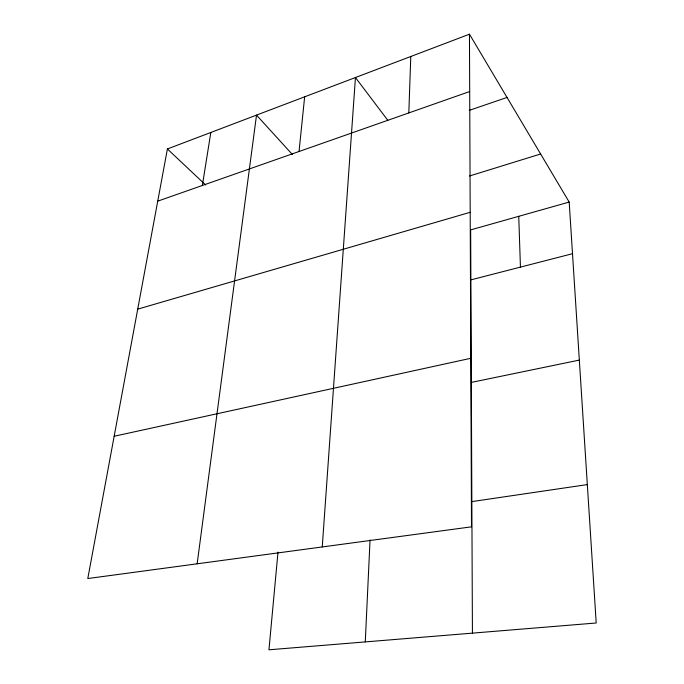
<?xml version="1.0" encoding="UTF-8"?>
<svg xmlns="http://www.w3.org/2000/svg" width="684" height="684" viewBox="0 0 684 684"><rect width="100%" height="100%" fill="white"/><g stroke="black" fill="none" stroke-linecap="round" stroke-linejoin="round"><path stroke-width="1.03" d="M408.818 112.92L410.785 56.49M365.273 641.908L370.053 539.898M322.249 546.943L355.449 77.523L387.845 120.367M278.003 552.074L268.949 649.8L596.209 622.996L569.191 202.071L469.455 34.2L167.4 148.975L87.791 578.544L471.498 526.834L469.455 34.2M299.036 151.497L304.654 96.82M197.146 563.804L256.517 115.117L292.325 154.447M202.353 185.475L210.826 132.474M157.722 201.164L469.694 91.528M469.233 110.38L507.032 97.444M469.6 175.968L540.625 153.994M137.715 309.142L470.19 212.297M569.191 202.071L470.66 229.901L472.43 633.136M470.874 279.876L572.508 253.704M114.16 436.255L470.797 358.288M471.327 382.407L579.339 360.092M471.849 501.603L587.325 484.588M167.4 148.975L205.568 184.919M518.746 216.315L520.438 267.111"/></g></svg>
